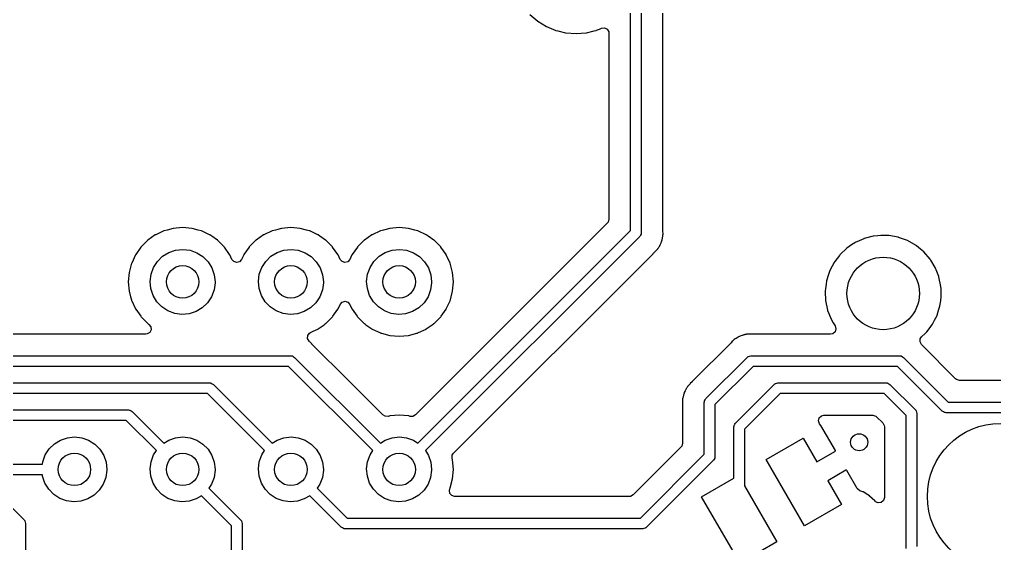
# Model space of a CAD drawing. Extents: x 189 to 319, y -167 to -61.
# Drawn here: x 253.98 to 276.86, y -128.11 to -115.81 of the extents above; entities that cross this region are included whole.
import ezdxf

# ---------------------------------------------------------------- set-up
doc = ezdxf.new("R2010")
doc.units = 0
doc.layers.add('BLACK', color=7, linetype='CONTINUOUS')

msp = doc.modelspace()

# ---------------------------------------------------------------- linework, layer by layer
at = {"layer": 'BLACK', "linetype": 'CONTINUOUS'}
for p, q in [((268.322, -120.757), (268.322, -112.021)), ((268.572, -113.239), (268.572, -120.809)), ((269.081, -120.773), (269.081, -113.502)), ((265.96, -115.691), (266.142, -115.847)), ((266.142, -115.847), (266.347, -115.973)), ((266.347, -115.973), (266.351, -115.975)), ((266.351, -115.975), (266.351, -115.975)), ((266.351, -115.975), (266.564, -116.063)), ((266.564, -116.063), (266.568, -116.064)), ((266.568, -116.064), (266.613, -116.075)), ((266.613, -116.075), (266.797, -116.119)), ((266.797, -116.119), (266.797, -116.119)), ((266.797, -116.119), (266.802, -116.121)), ((266.802, -116.121), (267.041, -116.139)), ((267.041, -116.139), (267.28, -116.121)), ((267.28, -116.121), (267.285, -116.119)), ((267.285, -116.119), (267.469, -116.075)), ((267.285, -116.119), (267.285, -116.119)), ((267.469, -116.075), (267.513, -116.064)), ((267.513, -116.064), (267.522, -116.061)), ((267.522, -116.061), (267.588, -116.034)), ((267.588, -116.034), (267.64, -116.012)), ((267.64, -116.012), (267.71, -116.005)), ((267.71, -116.005), (267.774, -116.036)), ((267.774, -116.036), (267.81, -116.097)), ((267.81, -116.097), (267.814, -116.129)), ((267.814, -116.129), (267.814, -120.494)), ((267.794, -120.562), (267.777, -120.583)), ((267.814, -120.494), (267.794, -120.562)), ((257.369, -120.77), (257.177, -120.859)), ((257.374, -120.768), (257.369, -120.77)), ((257.369, -120.77), (257.369, -120.77)), ((257.379, -120.766), (257.374, -120.768)), ((257.445, -120.749), (257.379, -120.766)), ((257.379, -120.766), (257.379, -120.766)), ((257.589, -120.71), (257.445, -120.749)), ((257.81, -120.691), (257.589, -120.71)), ((258.031, -120.71), (257.81, -120.691)), ((258.175, -120.749), (258.031, -120.71)), ((258.241, -120.766), (258.175, -120.749)), ((258.246, -120.768), (258.241, -120.766)), ((258.241, -120.766), (258.241, -120.766)), ((258.251, -120.77), (258.246, -120.768)), ((258.443, -120.859), (258.251, -120.77)), ((258.251, -120.77), (258.251, -120.77)), ((259.909, -120.77), (259.717, -120.859)), ((259.914, -120.768), (259.909, -120.77)), ((259.909, -120.77), (259.909, -120.77)), ((259.919, -120.766), (259.914, -120.768)), ((259.985, -120.749), (259.919, -120.766)), ((259.919, -120.766), (259.919, -120.766)), ((260.129, -120.71), (259.985, -120.749)), ((260.35, -120.691), (260.129, -120.71)), ((260.571, -120.71), (260.35, -120.691)), ((260.715, -120.749), (260.571, -120.71)), ((260.781, -120.766), (260.715, -120.749)), ((260.786, -120.768), (260.781, -120.766)), ((260.781, -120.766), (260.781, -120.766)), ((260.791, -120.77), (260.786, -120.768)), ((260.983, -120.859), (260.791, -120.77)), ((260.791, -120.77), (260.791, -120.77)), ((262.449, -120.77), (262.257, -120.859)), ((262.454, -120.768), (262.449, -120.77)), ((262.449, -120.77), (262.449, -120.77)), ((262.459, -120.766), (262.454, -120.768)), ((262.525, -120.749), (262.459, -120.766)), ((262.459, -120.766), (262.459, -120.766)), ((262.669, -120.71), (262.525, -120.749)), ((262.89, -120.691), (262.669, -120.71)), ((263.111, -120.71), (262.89, -120.691)), ((263.255, -120.749), (263.111, -120.71)), ((263.321, -120.766), (263.255, -120.749)), ((267.777, -120.583), (263.272, -125.088)), ((263.326, -120.768), (263.321, -120.766)), ((263.321, -120.766), (263.321, -120.766)), ((263.331, -120.77), (263.326, -120.768)), ((263.331, -125.749), (268.322, -120.757)), ((263.523, -120.859), (263.331, -120.77)), ((263.331, -120.77), (263.331, -120.77)), ((269.081, -120.785), (269.081, -120.773)), ((269.086, -120.829), (269.081, -120.785)), ((256.99, -120.989), (256.833, -121.146)), ((256.995, -120.986), (256.99, -120.989)), ((257.168, -120.865), (256.995, -120.986)), ((256.995, -120.986), (256.995, -120.986)), ((257.172, -120.862), (257.168, -120.865)), ((257.168, -120.865), (257.168, -120.865)), ((257.177, -120.859), (257.172, -120.862)), ((257.177, -120.859), (257.177, -120.859)), ((258.448, -120.862), (258.443, -120.859)), ((258.443, -120.859), (258.443, -120.859)), ((258.491, -120.892), (258.448, -120.862)), ((258.625, -120.986), (258.491, -120.892)), ((258.63, -120.989), (258.625, -120.986)), ((258.625, -120.986), (258.625, -120.986)), ((258.787, -121.146), (258.63, -120.989)), ((259.53, -120.989), (259.373, -121.146)), ((259.535, -120.986), (259.53, -120.989)), ((259.708, -120.865), (259.535, -120.986)), ((259.535, -120.986), (259.535, -120.986)), ((259.712, -120.862), (259.708, -120.865)), ((259.708, -120.865), (259.708, -120.865)), ((259.717, -120.859), (259.712, -120.862)), ((259.717, -120.859), (259.717, -120.859)), ((260.988, -120.862), (260.983, -120.859)), ((260.983, -120.859), (260.983, -120.859)), ((261.031, -120.892), (260.988, -120.862)), ((261.165, -120.986), (261.031, -120.892)), ((261.17, -120.989), (261.165, -120.986)), ((261.165, -120.986), (261.165, -120.986)), ((261.327, -121.146), (261.17, -120.989)), ((262.07, -120.989), (261.913, -121.146)), ((262.075, -120.986), (262.07, -120.989)), ((262.248, -120.865), (262.075, -120.986)), ((262.075, -120.986), (262.075, -120.986)), ((262.252, -120.862), (262.248, -120.865)), ((262.248, -120.865), (262.248, -120.865)), ((262.257, -120.859), (262.252, -120.862)), ((262.257, -120.859), (262.257, -120.859)), ((268.536, -120.897), (263.508, -125.925)), ((263.528, -120.862), (263.523, -120.859)), ((263.523, -120.859), (263.523, -120.859)), ((263.571, -120.892), (263.528, -120.862)), ((263.705, -120.986), (263.571, -120.892)), ((263.71, -120.989), (263.705, -120.986)), ((263.705, -120.986), (263.705, -120.986)), ((263.867, -121.146), (263.71, -120.989)), ((268.551, -120.87), (268.536, -120.897)), ((268.567, -120.844), (268.551, -120.87)), ((268.568, -120.838), (268.567, -120.844)), ((268.57, -120.835), (268.568, -120.838)), ((268.572, -120.809), (268.569, -120.831)), ((268.569, -120.831), (268.57, -120.835)), ((269.041, -121.044), (269.046, -121.024)), ((269.046, -121.024), (269.053, -121.005)), ((269.053, -121.005), (269.057, -120.994)), ((269.057, -120.994), (269.061, -120.987)), ((269.057, -120.994), (269.057, -120.994)), ((269.061, -120.987), (269.062, -120.979)), ((269.062, -120.979), (269.067, -120.943)), ((269.062, -120.979), (269.062, -120.979)), ((269.067, -120.943), (269.07, -120.932)), ((269.07, -120.932), (269.079, -120.896)), ((269.079, -120.896), (269.081, -120.889)), ((269.079, -120.896), (269.079, -120.896)), ((269.081, -120.868), (269.082, -120.849)), ((269.081, -120.889), (269.081, -120.868)), ((269.082, -120.849), (269.084, -120.837)), ((269.084, -120.837), (269.086, -120.829)), ((273.632, -121.024), (273.586, -121.045)), ((273.792, -120.952), (273.632, -121.024)), ((273.797, -120.95), (273.792, -120.952)), ((273.792, -120.952), (273.792, -120.952)), ((273.802, -120.949), (273.797, -120.95)), ((274.015, -120.893), (273.802, -120.949)), ((273.802, -120.949), (273.802, -120.949)), ((274.02, -120.892), (274.015, -120.893)), ((274.015, -120.893), (274.015, -120.893)), ((274.025, -120.892), (274.02, -120.892)), ((274.125, -120.883), (274.025, -120.892)), ((274.025, -120.892), (274.025, -120.892)), ((274.192, -120.877), (274.125, -120.883)), ((274.354, -120.877), (274.192, -120.877)), ((274.356, -120.878), (274.354, -120.877)), ((274.361, -120.878), (274.356, -120.878)), ((274.356, -120.878), (274.356, -120.878)), ((274.378, -120.879), (274.361, -120.878)), ((274.382, -120.879), (274.378, -120.879)), ((274.6, -120.919), (274.382, -120.879)), ((274.382, -120.879), (274.382, -120.879)), ((274.605, -120.92), (274.6, -120.919)), ((274.6, -120.919), (274.6, -120.919)), ((274.61, -120.921), (274.605, -120.92)), ((274.817, -120.997), (274.61, -120.921)), ((274.61, -120.921), (274.61, -120.921)), ((274.822, -120.998), (274.817, -120.997)), ((274.817, -120.997), (274.817, -120.997)), ((275.023, -121.112), (274.822, -120.998)), ((256.83, -121.151), (256.709, -121.324)), ((256.833, -121.146), (256.83, -121.151)), ((256.83, -121.151), (256.83, -121.151)), ((257.486, -121.277), (257.646, -121.222)), ((257.646, -121.222), (257.815, -121.204)), ((257.815, -121.204), (257.984, -121.224)), ((257.984, -121.224), (258.144, -121.281)), ((258.79, -121.151), (258.787, -121.146)), ((258.911, -121.324), (258.79, -121.151)), ((258.79, -121.151), (258.79, -121.151)), ((259.37, -121.151), (259.249, -121.324)), ((259.373, -121.146), (259.37, -121.151)), ((259.37, -121.151), (259.37, -121.151)), ((260.026, -121.277), (260.186, -121.222)), ((260.186, -121.222), (260.355, -121.204)), ((260.355, -121.204), (260.524, -121.224)), ((260.524, -121.224), (260.684, -121.281)), ((261.33, -121.151), (261.327, -121.146)), ((261.451, -121.324), (261.33, -121.151)), ((261.33, -121.151), (261.33, -121.151)), ((261.91, -121.151), (261.789, -121.324)), ((261.913, -121.146), (261.91, -121.151)), ((261.91, -121.151), (261.91, -121.151)), ((262.566, -121.277), (262.726, -121.222)), ((262.726, -121.222), (262.895, -121.204)), ((262.895, -121.204), (263.064, -121.224)), ((263.064, -121.224), (263.224, -121.281)), ((263.87, -121.151), (263.867, -121.146)), ((263.991, -121.324), (263.87, -121.151)), ((263.87, -121.151), (263.87, -121.151)), ((268.854, -121.301), (268.901, -121.251)), ((268.901, -121.251), (268.904, -121.248)), ((268.904, -121.248), (268.924, -121.228)), ((268.924, -121.228), (268.926, -121.225)), ((268.926, -121.225), (268.934, -121.216)), ((268.934, -121.216), (268.959, -121.19)), ((268.959, -121.19), (268.964, -121.184)), ((268.964, -121.184), (268.971, -121.171)), ((268.971, -121.171), (268.974, -121.166)), ((268.974, -121.166), (268.985, -121.15)), ((268.985, -121.15), (268.992, -121.14)), ((268.992, -121.14), (268.997, -121.134)), ((268.992, -121.14), (268.992, -121.14)), ((268.997, -121.134), (269.015, -121.093)), ((269.015, -121.093), (269.02, -121.082)), ((269.02, -121.082), (269.037, -121.051)), ((269.037, -121.051), (269.041, -121.044)), ((269.037, -121.051), (269.037, -121.051)), ((273.395, -121.174), (273.228, -121.333)), ((273.504, -121.1), (273.395, -121.174)), ((273.582, -121.048), (273.504, -121.1)), ((273.586, -121.045), (273.582, -121.048)), ((273.582, -121.048), (273.582, -121.048)), ((275.027, -121.116), (275.023, -121.112)), ((275.124, -121.195), (275.027, -121.116)), ((275.027, -121.116), (275.027, -121.116)), ((275.201, -121.259), (275.124, -121.195)), ((275.205, -121.263), (275.201, -121.259)), ((256.703, -121.333), (256.614, -121.525)), ((256.706, -121.328), (256.703, -121.333)), ((256.703, -121.333), (256.703, -121.333)), ((256.709, -121.324), (256.706, -121.328)), ((257.127, -121.627), (257.219, -121.484)), ((257.219, -121.484), (257.341, -121.366)), ((257.341, -121.366), (257.486, -121.277)), ((258.144, -121.281), (258.287, -121.372)), ((258.287, -121.372), (258.407, -121.493)), ((258.914, -121.328), (258.911, -121.324)), ((258.917, -121.333), (258.914, -121.328)), ((258.966, -121.438), (258.917, -121.333)), ((258.917, -121.333), (258.917, -121.333)), ((259.011, -121.491), (258.966, -121.438)), ((259.194, -121.438), (259.147, -121.492)), ((259.243, -121.333), (259.194, -121.438)), ((259.246, -121.328), (259.243, -121.333)), ((259.243, -121.333), (259.243, -121.333)), ((259.249, -121.324), (259.246, -121.328)), ((259.667, -121.627), (259.759, -121.484)), ((259.759, -121.484), (259.881, -121.366)), ((259.881, -121.366), (260.026, -121.277)), ((260.684, -121.281), (260.827, -121.372)), ((260.827, -121.372), (260.947, -121.493)), ((261.454, -121.328), (261.451, -121.324)), ((261.457, -121.333), (261.454, -121.328)), ((261.506, -121.438), (261.457, -121.333)), ((261.457, -121.333), (261.457, -121.333)), ((261.551, -121.491), (261.506, -121.438)), ((261.734, -121.438), (261.687, -121.492)), ((261.783, -121.333), (261.734, -121.438)), ((261.786, -121.328), (261.783, -121.333)), ((261.783, -121.333), (261.783, -121.333)), ((261.789, -121.324), (261.786, -121.328)), ((262.207, -121.627), (262.299, -121.484)), ((262.299, -121.484), (262.421, -121.366)), ((262.421, -121.366), (262.566, -121.277)), ((263.224, -121.281), (263.367, -121.372)), ((263.367, -121.372), (263.487, -121.493)), ((263.994, -121.328), (263.991, -121.324)), ((263.997, -121.333), (263.994, -121.328)), ((264.086, -121.525), (263.997, -121.333)), ((263.997, -121.333), (263.997, -121.333)), ((264.168, -125.984), (268.84, -121.312)), ((268.84, -121.312), (268.848, -121.305)), ((268.848, -121.305), (268.854, -121.301)), ((273.22, -121.344), (273.111, -121.491)), ((273.228, -121.333), (273.22, -121.344)), ((275.349, -121.429), (275.205, -121.263)), ((275.205, -121.263), (275.205, -121.263)), ((275.352, -121.433), (275.349, -121.429)), ((275.355, -121.438), (275.352, -121.433)), ((275.368, -121.458), (275.355, -121.438)), ((275.355, -121.438), (275.355, -121.438)), ((275.472, -121.63), (275.368, -121.458)), ((256.612, -121.53), (256.554, -121.745)), ((256.614, -121.525), (256.612, -121.53)), ((257.069, -121.787), (257.127, -121.627)), ((258.407, -121.493), (258.497, -121.637)), ((258.497, -121.637), (258.553, -121.797)), ((259.079, -121.511), (259.011, -121.491)), ((259.147, -121.492), (259.079, -121.511)), ((259.609, -121.787), (259.667, -121.627)), ((260.947, -121.493), (261.037, -121.637)), ((261.037, -121.637), (261.093, -121.797)), ((261.619, -121.511), (261.551, -121.491)), ((261.687, -121.492), (261.619, -121.511)), ((262.149, -121.787), (262.207, -121.627)), ((263.487, -121.493), (263.577, -121.637)), ((263.577, -121.637), (263.633, -121.797)), ((264.088, -121.53), (264.086, -121.525)), ((264.146, -121.745), (264.088, -121.53)), ((273.013, -121.671), (272.986, -121.724)), ((273.088, -121.523), (273.013, -121.671)), ((273.09, -121.518), (273.088, -121.523)), ((273.111, -121.491), (273.09, -121.518)), ((275.509, -121.724), (275.472, -121.63)), ((256.554, -121.745), (256.535, -121.966)), ((257.048, -121.955), (257.069, -121.787)), ((258.553, -121.797), (258.572, -121.966)), ((259.588, -121.955), (259.609, -121.787)), ((261.093, -121.797), (261.112, -121.966)), ((262.128, -121.955), (262.149, -121.787)), ((263.633, -121.797), (263.652, -121.966)), ((264.165, -121.966), (264.146, -121.745)), ((272.918, -121.944), (272.907, -122.021)), ((272.919, -121.939), (272.918, -121.944)), ((272.965, -121.79), (272.919, -121.939)), ((272.919, -121.939), (272.919, -121.939)), ((272.986, -121.724), (272.965, -121.79)), ((275.554, -121.837), (275.509, -121.724)), ((275.557, -121.845), (275.554, -121.837)), ((275.604, -122.071), (275.557, -121.845)), ((256.535, -121.966), (256.554, -122.187)), ((257.065, -122.124), (257.048, -121.955)), ((257.118, -122.286), (257.065, -122.124)), ((258.548, -122.156), (258.488, -122.314)), ((258.572, -121.987), (258.548, -122.156)), ((258.572, -121.966), (258.572, -121.987)), ((259.605, -122.124), (259.588, -121.955)), ((259.658, -122.286), (259.605, -122.124)), ((261.088, -122.156), (261.028, -122.314)), ((261.112, -121.987), (261.088, -122.156)), ((261.112, -121.966), (261.112, -121.987)), ((262.145, -122.124), (262.128, -121.955)), ((262.198, -122.286), (262.145, -122.124)), ((263.628, -122.156), (263.568, -122.314)), ((263.652, -121.987), (263.628, -122.156)), ((263.652, -121.966), (263.652, -121.987)), ((264.146, -122.187), (264.165, -121.966)), ((272.893, -122.132), (272.887, -122.173)), ((272.887, -122.173), (272.887, -122.178)), ((272.907, -122.021), (272.893, -122.132)), ((275.606, -122.132), (275.604, -122.071)), ((275.612, -122.293), (275.606, -122.132)), ((256.554, -122.187), (256.588, -122.316)), ((256.588, -122.316), (256.607, -122.385)), ((256.607, -122.385), (256.612, -122.402)), ((256.612, -122.402), (256.614, -122.407)), ((257.206, -122.431), (257.118, -122.286)), ((258.488, -122.314), (258.394, -122.456)), ((259.746, -122.431), (259.658, -122.286)), ((261.028, -122.314), (260.934, -122.456)), ((262.286, -122.431), (262.198, -122.286)), ((263.568, -122.314), (263.474, -122.456)), ((264.086, -122.407), (264.088, -122.402)), ((264.088, -122.402), (264.093, -122.385)), ((264.093, -122.385), (264.112, -122.316)), ((264.112, -122.316), (264.146, -122.187)), ((272.887, -122.178), (272.887, -122.178)), ((272.887, -122.178), (272.888, -122.193)), ((272.888, -122.193), (272.896, -122.403)), ((272.896, -122.403), (272.943, -122.629)), ((275.599, -122.407), (275.612, -122.306)), ((275.613, -122.301), (275.612, -122.293)), ((275.612, -122.306), (275.613, -122.301)), ((275.612, -122.306), (275.612, -122.306)), ((256.614, -122.407), (256.614, -122.407)), ((256.614, -122.407), (256.703, -122.599)), ((256.703, -122.599), (256.703, -122.599)), ((256.703, -122.599), (256.706, -122.604)), ((256.706, -122.604), (256.709, -122.608)), ((256.709, -122.608), (256.709, -122.608)), ((256.709, -122.608), (256.825, -122.774)), ((257.324, -122.553), (257.206, -122.431)), ((257.466, -122.646), (257.324, -122.553)), ((258.271, -122.573), (258.125, -122.66)), ((258.394, -122.456), (258.271, -122.573)), ((259.864, -122.553), (259.746, -122.431)), ((260.006, -122.646), (259.864, -122.553)), ((260.811, -122.573), (260.665, -122.66)), ((260.934, -122.456), (260.811, -122.573)), ((261.335, -122.774), (261.451, -122.608)), ((261.451, -122.608), (261.454, -122.604)), ((261.451, -122.608), (261.451, -122.608)), ((261.454, -122.604), (261.457, -122.599)), ((261.457, -122.599), (261.506, -122.494)), ((261.457, -122.599), (261.457, -122.599)), ((261.506, -122.494), (261.553, -122.44)), ((261.553, -122.44), (261.621, -122.421)), ((261.621, -122.421), (261.689, -122.441)), ((261.689, -122.441), (261.734, -122.494)), ((261.734, -122.494), (261.783, -122.599)), ((261.783, -122.599), (261.783, -122.599)), ((261.783, -122.599), (261.786, -122.604)), ((261.786, -122.604), (261.789, -122.608)), ((261.789, -122.608), (261.789, -122.608)), ((261.789, -122.608), (261.905, -122.774)), ((262.404, -122.553), (262.286, -122.431)), ((262.546, -122.646), (262.404, -122.553)), ((263.351, -122.573), (263.205, -122.66)), ((263.474, -122.456), (263.351, -122.573)), ((263.875, -122.774), (263.991, -122.608)), ((263.991, -122.608), (263.994, -122.604)), ((263.991, -122.608), (263.991, -122.608)), ((263.994, -122.604), (263.997, -122.599)), ((263.997, -122.599), (264.086, -122.407)), ((263.997, -122.599), (263.997, -122.599)), ((264.086, -122.407), (264.086, -122.407)), ((272.943, -122.629), (272.945, -122.634)), ((272.945, -122.634), (272.945, -122.634)), ((272.945, -122.634), (272.974, -122.707)), ((275.514, -122.75), (275.558, -122.608)), ((275.558, -122.608), (275.581, -122.535)), ((275.581, -122.535), (275.582, -122.53)), ((275.581, -122.535), (275.581, -122.535)), ((275.582, -122.53), (275.599, -122.407)), ((256.825, -122.774), (256.833, -122.786)), ((256.833, -122.786), (256.99, -122.943)), ((257.626, -122.705), (257.466, -122.646)), ((257.794, -122.728), (257.626, -122.705)), ((257.963, -122.712), (257.794, -122.728)), ((258.125, -122.66), (257.963, -122.712)), ((260.166, -122.705), (260.006, -122.646)), ((260.334, -122.728), (260.166, -122.705)), ((260.503, -122.712), (260.334, -122.728)), ((260.665, -122.66), (260.503, -122.712)), ((261.17, -122.943), (261.327, -122.786)), ((261.327, -122.786), (261.335, -122.774)), ((261.905, -122.774), (261.913, -122.786)), ((261.913, -122.786), (262.07, -122.943)), ((262.706, -122.705), (262.546, -122.646)), ((262.874, -122.728), (262.706, -122.705)), ((263.043, -122.712), (262.874, -122.728)), ((263.205, -122.66), (263.043, -122.712)), ((263.71, -122.943), (263.867, -122.786)), ((263.867, -122.786), (263.875, -122.774)), ((272.974, -122.707), (273.028, -122.843)), ((273.028, -122.843), (273.079, -122.927)), ((275.455, -122.867), (275.512, -122.755)), ((275.512, -122.755), (275.514, -122.75)), ((275.512, -122.755), (275.512, -122.755)), ((256.99, -122.943), (256.995, -122.946)), ((256.995, -122.946), (256.995, -122.946)), ((256.995, -122.946), (257.018, -122.962)), ((257.018, -122.962), (257.062, -123.018)), ((257.069, -123.088), (257.037, -123.152)), ((257.062, -123.018), (257.069, -123.088)), ((260.875, -123.123), (260.983, -123.073)), ((260.983, -123.073), (260.988, -123.071)), ((260.983, -123.073), (260.983, -123.073)), ((260.988, -123.071), (261.128, -122.972)), ((261.128, -122.972), (261.165, -122.946)), ((261.165, -122.946), (261.17, -122.943)), ((261.165, -122.946), (261.165, -122.946)), ((262.07, -122.943), (262.075, -122.946)), ((262.075, -122.946), (262.075, -122.946)), ((262.075, -122.946), (262.112, -122.972)), ((262.112, -122.972), (262.252, -123.071)), ((262.252, -123.071), (262.257, -123.073)), ((262.257, -123.073), (262.257, -123.073)), ((262.257, -123.073), (262.435, -123.156)), ((263.345, -123.156), (263.523, -123.073)), ((263.523, -123.073), (263.528, -123.071)), ((263.523, -123.073), (263.523, -123.073)), ((263.528, -123.071), (263.668, -122.972)), ((263.668, -122.972), (263.705, -122.946)), ((263.705, -122.946), (263.71, -122.943)), ((263.705, -122.946), (263.705, -122.946)), ((273.079, -122.927), (273.123, -123)), ((273.141, -123.069), (273.12, -123.136)), ((273.123, -123), (273.141, -123.069)), ((275.272, -123.141), (275.325, -123.069)), ((275.325, -123.069), (275.406, -122.96)), ((275.406, -122.96), (275.41, -122.956)), ((275.406, -122.96), (275.406, -122.96)), ((275.41, -122.956), (275.455, -122.867)), ((256.945, -123.191), (251.055, -123.191)), ((256.976, -123.188), (256.945, -123.191)), ((257.037, -123.152), (256.976, -123.188)), ((260.742, -123.294), (260.747, -123.223)), ((260.776, -123.356), (260.742, -123.294)), ((260.747, -123.223), (260.789, -123.166)), ((260.789, -123.166), (260.812, -123.153)), ((260.812, -123.153), (260.823, -123.147)), ((260.823, -123.147), (260.875, -123.123)), ((262.435, -123.156), (262.454, -123.164)), ((262.454, -123.164), (262.459, -123.166)), ((262.459, -123.166), (262.459, -123.166)), ((262.459, -123.166), (262.474, -123.17)), ((262.474, -123.17), (262.669, -123.222)), ((262.669, -123.222), (262.89, -123.241)), ((262.89, -123.241), (263.111, -123.222)), ((263.111, -123.222), (263.306, -123.17)), ((263.306, -123.17), (263.321, -123.166)), ((263.321, -123.166), (263.326, -123.164)), ((263.321, -123.166), (263.321, -123.166)), ((263.326, -123.164), (263.345, -123.156)), ((270.754, -123.32), (270.739, -123.335)), ((270.779, -123.305), (270.754, -123.32)), ((270.792, -123.298), (270.779, -123.305)), ((270.802, -123.291), (270.792, -123.298)), ((270.821, -123.277), (270.802, -123.291)), ((270.837, -123.265), (270.821, -123.277)), ((270.845, -123.263), (270.837, -123.265)), ((270.856, -123.258), (270.845, -123.263)), ((270.845, -123.263), (270.845, -123.263)), ((270.874, -123.249), (270.856, -123.258)), ((270.885, -123.243), (270.874, -123.249)), ((270.891, -123.239), (270.885, -123.243)), ((270.885, -123.243), (270.885, -123.243)), ((270.934, -123.227), (270.891, -123.239)), ((270.945, -123.223), (270.934, -123.227)), ((270.979, -123.209), (270.945, -123.223)), ((270.986, -123.207), (270.979, -123.209)), ((270.979, -123.209), (270.979, -123.209)), ((271, -123.205), (270.986, -123.207)), ((271.006, -123.204), (271, -123.205)), ((271.026, -123.2), (271.006, -123.204)), ((271.033, -123.198), (271.026, -123.2)), ((271.045, -123.194), (271.033, -123.198)), ((271.053, -123.194), (271.045, -123.194)), ((271.057, -123.194), (271.053, -123.194)), ((271.089, -123.193), (271.057, -123.194)), ((271.101, -123.192), (271.089, -123.193)), ((271.105, -123.191), (271.101, -123.192)), ((271.101, -123.192), (271.101, -123.192)), ((271.101, -123.192), (271.101, -123.192)), ((271.133, -123.191), (271.105, -123.191)), ((271.137, -123.191), (271.133, -123.191)), ((271.197, -123.19), (271.137, -123.191)), ((271.205, -123.189), (271.197, -123.19)), ((271.197, -123.19), (271.197, -123.19)), ((271.213, -123.191), (271.205, -123.189)), ((271.224, -123.191), (271.213, -123.191)), ((273.015, -123.191), (271.224, -123.191)), ((273.065, -123.181), (273.015, -123.191)), ((273.12, -123.136), (273.065, -123.181)), ((275.113, -123.376), (275.118, -123.305)), ((275.118, -123.305), (275.149, -123.258)), ((275.149, -123.258), (275.244, -123.168)), ((275.244, -123.168), (275.272, -123.141)), ((260.788, -123.369), (260.776, -123.356)), ((260.791, -123.371), (260.788, -123.369)), ((260.841, -123.418), (260.791, -123.371)), ((260.845, -123.424), (260.841, -123.418)), ((260.853, -123.433), (260.845, -123.424)), ((261.701, -124.281), (260.853, -123.433)), ((270.672, -123.402), (269.784, -124.291)), ((270.68, -123.394), (270.672, -123.402)), ((270.708, -123.36), (270.68, -123.394)), ((270.724, -123.348), (270.708, -123.36)), ((270.739, -123.335), (270.724, -123.348)), ((275.147, -123.438), (275.113, -123.376)), ((275.949, -124.241), (275.147, -123.438)), ((247.651, -123.7), (260.349, -123.7)), ((260.349, -123.7), (260.371, -123.703)), ((260.371, -123.703), (260.376, -123.703)), ((260.376, -123.703), (260.378, -123.704)), ((260.378, -123.704), (260.384, -123.705)), ((260.384, -123.705), (260.41, -123.722)), ((260.41, -123.722), (260.437, -123.737)), ((260.437, -123.737), (262.449, -125.748)), ((270.087, -124.706), (271.057, -123.737)), ((271.057, -123.737), (271.074, -123.723)), ((271.074, -123.723), (271.077, -123.72)), ((271.077, -123.72), (271.08, -123.719)), ((271.08, -123.719), (271.085, -123.715)), ((271.085, -123.715), (271.115, -123.709)), ((271.115, -123.709), (271.145, -123.7)), ((271.145, -123.7), (274.637, -123.7)), ((274.637, -123.7), (274.66, -123.703)), ((274.66, -123.703), (274.664, -123.703)), ((274.664, -123.703), (274.667, -123.704)), ((274.667, -123.704), (274.673, -123.705)), ((274.673, -123.705), (274.699, -123.722)), ((274.699, -123.722), (274.726, -123.737)), ((274.726, -123.737), (275.775, -124.786)), ((260.297, -123.95), (247.703, -123.95)), ((262.273, -125.926), (260.297, -123.95)), ((271.197, -123.95), (270.301, -124.846)), ((274.586, -123.95), (271.197, -123.95)), ((275.635, -124.999), (274.586, -123.95)), ((249.556, -124.335), (258.444, -124.335)), ((258.444, -124.335), (258.466, -124.338)), ((258.466, -124.338), (258.471, -124.338)), ((258.471, -124.338), (258.473, -124.339)), ((258.473, -124.339), (258.479, -124.34)), ((258.479, -124.34), (258.505, -124.357)), ((258.505, -124.357), (258.532, -124.372)), ((258.532, -124.372), (259.909, -125.748)), ((262.508, -125.088), (261.701, -124.281)), ((269.639, -124.453), (269.626, -124.469)), ((269.649, -124.437), (269.639, -124.453)), ((269.655, -124.426), (269.649, -124.437)), ((269.659, -124.419), (269.655, -124.426)), ((269.655, -124.426), (269.655, -124.426)), ((269.689, -124.387), (269.659, -124.419)), ((269.697, -124.378), (269.689, -124.387)), ((269.7, -124.374), (269.697, -124.378)), ((269.719, -124.355), (269.7, -124.374)), ((269.722, -124.352), (269.719, -124.355)), ((269.763, -124.308), (269.722, -124.352)), ((269.769, -124.302), (269.763, -124.308)), ((269.775, -124.298), (269.769, -124.302)), ((269.784, -124.291), (269.775, -124.298)), ((270.784, -125.28), (271.692, -124.372)), ((271.692, -124.372), (271.709, -124.358)), ((271.709, -124.358), (271.712, -124.355)), ((271.712, -124.355), (271.715, -124.354)), ((271.715, -124.354), (271.72, -124.35)), ((271.72, -124.35), (271.75, -124.344)), ((271.75, -124.344), (271.78, -124.335)), ((271.78, -124.335), (274.32, -124.335)), ((274.32, -124.335), (274.342, -124.338)), ((274.342, -124.338), (274.347, -124.338)), ((274.347, -124.338), (274.349, -124.339)), ((274.349, -124.339), (274.356, -124.34)), ((274.356, -124.34), (274.381, -124.357)), ((274.381, -124.357), (274.408, -124.372)), ((274.408, -124.372), (274.999, -124.963)), ((275.97, -124.257), (275.949, -124.241)), ((276.038, -124.277), (275.97, -124.257)), ((277.971, -124.277), (276.038, -124.277)), ((258.392, -124.585), (249.608, -124.585)), ((259.733, -125.926), (258.392, -124.585)), ((269.55, -124.683), (269.542, -124.714)), ((269.553, -124.671), (269.55, -124.683)), ((269.556, -124.66), (269.553, -124.671)), ((269.561, -124.624), (269.556, -124.66)), ((269.563, -124.616), (269.561, -124.624)), ((269.561, -124.624), (269.561, -124.624)), ((269.571, -124.597), (269.563, -124.616)), ((269.577, -124.579), (269.571, -124.597)), ((269.58, -124.567), (269.577, -124.579)), ((269.582, -124.559), (269.58, -124.567)), ((269.58, -124.567), (269.58, -124.567)), ((269.603, -124.52), (269.582, -124.559)), ((269.609, -124.51), (269.603, -124.52)), ((269.623, -124.476), (269.609, -124.51)), ((269.626, -124.469), (269.623, -124.476)), ((269.623, -124.476), (269.623, -124.476)), ((271.832, -124.585), (270.997, -125.42)), ((274.268, -124.585), (271.832, -124.585)), ((274.786, -125.103), (274.268, -124.585)), ((269.541, -124.754), (269.538, -124.774)), ((269.538, -124.774), (269.538, -124.782)), ((269.538, -124.782), (269.542, -124.818)), ((269.542, -124.734), (269.541, -124.754)), ((269.542, -124.714), (269.542, -124.734)), ((269.542, -124.818), (269.542, -124.83)), ((269.542, -124.83), (269.542, -125.75)), ((270.051, -124.794), (270.054, -124.772)), ((270.051, -126.012), (270.051, -124.794)), ((270.054, -124.768), (270.055, -124.765)), ((270.054, -124.772), (270.054, -124.768)), ((270.055, -124.765), (270.056, -124.759)), ((270.056, -124.759), (270.073, -124.733)), ((270.073, -124.733), (270.087, -124.706)), ((270.301, -124.846), (270.301, -126.064)), ((275.775, -124.786), (278.389, -124.786)), ((251.461, -124.97), (256.539, -124.97)), ((256.539, -124.97), (256.561, -124.973)), ((256.561, -124.973), (256.566, -124.973)), ((256.566, -124.973), (256.568, -124.974)), ((256.568, -124.974), (256.574, -124.975)), ((256.574, -124.975), (256.6, -124.992)), ((256.6, -124.992), (256.627, -125.007)), ((256.627, -125.007), (257.369, -125.748)), ((262.559, -125.119), (262.508, -125.088)), ((262.629, -125.121), (262.559, -125.119)), ((262.656, -125.114), (262.629, -125.121)), ((262.669, -125.11), (262.656, -125.114)), ((262.89, -125.091), (262.669, -125.11)), ((263.111, -125.11), (262.89, -125.091)), ((263.117, -125.111), (263.111, -125.11)), ((263.151, -125.121), (263.117, -125.111)), ((263.117, -125.111), (263.117, -125.111)), ((263.21, -125.122), (263.151, -125.121)), ((263.272, -125.088), (263.21, -125.122)), ((272.747, -125.158), (272.798, -125.108)), ((272.798, -125.108), (272.857, -125.093)), ((272.857, -125.093), (274.005, -125.093)), ((274.005, -125.093), (274.074, -125.114)), ((274.074, -125.114), (274.095, -125.13)), ((274.095, -125.13), (274.241, -125.276)), ((274.786, -128.226), (274.786, -125.103)), ((274.999, -124.963), (275.013, -124.98)), ((275.013, -124.98), (275.016, -124.983)), ((275.016, -124.983), (275.017, -124.986)), ((275.017, -124.986), (275.021, -124.991)), ((275.021, -124.991), (275.027, -125.021)), ((275.027, -125.021), (275.036, -125.051)), ((275.036, -125.051), (275.036, -128.174)), ((275.662, -125.014), (275.635, -124.999)), ((275.688, -125.031), (275.662, -125.014)), ((275.694, -125.032), (275.688, -125.031)), ((275.697, -125.033), (275.694, -125.032)), ((275.701, -125.033), (275.697, -125.033)), ((275.723, -125.036), (275.701, -125.033)), ((278.337, -125.036), (275.723, -125.036)), ((256.487, -125.22), (251.513, -125.22)), ((257.193, -125.926), (256.487, -125.22)), ((270.747, -125.368), (270.75, -125.346)), ((270.747, -126.569), (270.747, -125.368)), ((270.75, -125.341), (270.751, -125.339)), ((270.75, -125.346), (270.75, -125.341)), ((270.751, -125.339), (270.752, -125.333)), ((270.752, -125.333), (270.769, -125.307)), ((270.769, -125.307), (270.784, -125.28)), ((272.732, -125.227), (272.747, -125.158)), ((272.756, -125.294), (272.732, -125.227)), ((272.784, -125.333), (272.756, -125.294)), ((272.788, -125.339), (272.784, -125.333)), ((273.127, -125.925), (272.788, -125.339)), ((274.241, -125.276), (274.275, -125.339)), ((274.275, -125.339), (274.277, -125.366)), ((274.277, -125.366), (274.277, -127.029)), ((255.106, -125.622), (255.275, -125.604)), ((255.275, -125.604), (255.444, -125.624)), ((257.646, -125.622), (257.815, -125.604)), ((257.815, -125.604), (257.984, -125.624)), ((260.186, -125.622), (260.355, -125.604)), ((260.355, -125.604), (260.524, -125.624)), ((262.726, -125.622), (262.895, -125.604)), ((262.895, -125.604), (263.064, -125.624)), ((270.997, -125.42), (270.997, -126.752)), ((254.679, -125.884), (254.801, -125.766)), ((254.801, -125.766), (254.946, -125.677)), ((254.946, -125.677), (255.106, -125.622)), ((255.444, -125.624), (255.604, -125.681)), ((255.604, -125.681), (255.747, -125.772)), ((255.747, -125.772), (255.867, -125.893)), ((257.369, -125.748), (257.486, -125.677)), ((257.486, -125.677), (257.646, -125.622)), ((257.984, -125.624), (258.144, -125.681)), ((258.144, -125.681), (258.287, -125.772)), ((258.287, -125.772), (258.407, -125.893)), ((259.909, -125.748), (260.026, -125.677)), ((260.026, -125.677), (260.186, -125.622)), ((260.524, -125.624), (260.684, -125.681)), ((260.684, -125.681), (260.827, -125.772)), ((260.827, -125.772), (260.947, -125.893)), ((262.449, -125.748), (262.566, -125.677)), ((262.566, -125.677), (262.726, -125.622)), ((263.064, -125.624), (263.224, -125.681)), ((263.224, -125.681), (263.331, -125.749)), ((269.522, -125.818), (269.505, -125.839)), ((269.542, -125.75), (269.522, -125.818)), ((271.504, -126.131), (272.37, -125.631)), ((272.37, -125.631), (272.693, -126.191)), ((254.529, -126.187), (254.587, -126.027)), ((254.587, -126.027), (254.679, -125.884)), ((255.867, -125.893), (255.957, -126.037)), ((255.957, -126.037), (256.013, -126.197)), ((257.069, -126.187), (257.127, -126.027)), ((257.127, -126.027), (257.193, -125.926)), ((258.407, -125.893), (258.497, -126.037)), ((258.497, -126.037), (258.553, -126.197)), ((259.609, -126.187), (259.667, -126.027)), ((259.667, -126.027), (259.733, -125.926)), ((260.947, -125.893), (261.037, -126.037)), ((261.037, -126.037), (261.093, -126.197)), ((262.149, -126.187), (262.207, -126.027)), ((262.207, -126.027), (262.273, -125.926)), ((263.508, -125.925), (263.577, -126.037)), ((263.577, -126.037), (263.633, -126.197)), ((264.136, -126.106), (264.137, -126.035)), ((264.137, -126.035), (264.168, -125.984)), ((269.505, -125.839), (268.38, -126.965)), ((268.553, -127.51), (270.051, -126.012)), ((270.301, -126.064), (270.298, -126.086)), ((272.693, -126.191), (273.118, -125.946)), ((273.118, -125.946), (273.129, -125.934)), ((273.129, -125.933), (273.127, -125.925)), ((273.129, -125.934), (273.129, -125.933)), ((253.478, -126.241), (254.523, -126.241)), ((254.523, -126.241), (254.529, -126.187)), ((256.013, -126.197), (256.032, -126.366)), ((257.048, -126.355), (257.069, -126.187)), ((258.553, -126.197), (258.572, -126.366)), ((259.588, -126.355), (259.609, -126.187)), ((261.093, -126.197), (261.112, -126.366)), ((262.128, -126.355), (262.149, -126.187)), ((263.633, -126.197), (263.652, -126.366)), ((264.146, -126.145), (264.136, -126.106)), ((264.165, -126.366), (264.146, -126.145)), ((270.264, -126.153), (268.693, -127.723)), ((270.279, -126.126), (270.264, -126.153)), ((270.296, -126.1), (270.279, -126.126)), ((270.297, -126.093), (270.296, -126.1)), ((270.298, -126.091), (270.297, -126.093)), ((270.298, -126.086), (270.298, -126.091)), ((272.404, -127.69), (271.504, -126.131)), ((254.521, -126.491), (253.477, -126.491)), ((254.525, -126.524), (254.521, -126.491)), ((256.032, -126.387), (256.008, -126.556)), ((256.032, -126.366), (256.032, -126.387)), ((257.065, -126.524), (257.048, -126.355)), ((258.572, -126.387), (258.548, -126.556)), ((258.572, -126.366), (258.572, -126.387)), ((259.605, -126.524), (259.588, -126.355)), ((261.112, -126.387), (261.088, -126.556)), ((261.112, -126.366), (261.112, -126.387)), ((262.145, -126.524), (262.128, -126.355)), ((263.652, -126.387), (263.628, -126.556)), ((263.652, -126.366), (263.652, -126.387)), ((264.146, -126.587), (264.165, -126.366)), ((273.376, -126.384), (272.947, -126.631)), ((273.383, -126.381), (273.376, -126.384)), ((273.385, -126.382), (273.383, -126.381)), ((273.396, -126.392), (273.385, -126.382)), ((273.638, -126.811), (273.396, -126.392)), ((254.578, -126.686), (254.525, -126.524)), ((254.666, -126.831), (254.578, -126.686)), ((255.948, -126.714), (255.854, -126.856)), ((256.008, -126.556), (255.948, -126.714)), ((257.118, -126.686), (257.065, -126.524)), ((257.206, -126.831), (257.118, -126.686)), ((258.488, -126.714), (258.427, -126.806)), ((258.548, -126.556), (258.488, -126.714)), ((259.658, -126.686), (259.605, -126.524)), ((259.746, -126.831), (259.658, -126.686)), ((261.028, -126.714), (260.967, -126.806)), ((261.088, -126.556), (261.028, -126.714)), ((262.198, -126.686), (262.145, -126.524)), ((262.286, -126.831), (262.198, -126.686)), ((263.568, -126.714), (263.474, -126.856)), ((263.628, -126.556), (263.568, -126.714)), ((264.088, -126.802), (264.146, -126.587)), ((269.989, -127.006), (270.747, -126.569)), ((270.997, -126.752), (271.755, -128.065)), ((272.947, -126.631), (273.27, -127.19)), ((253.347, -126.806), (254.088, -127.548)), ((254.784, -126.953), (254.666, -126.831)), ((254.926, -127.046), (254.784, -126.953)), ((255.731, -126.973), (255.585, -127.06)), ((255.854, -126.856), (255.731, -126.973)), ((257.324, -126.953), (257.206, -126.831)), ((257.466, -127.046), (257.324, -126.953)), ((258.427, -126.806), (259.168, -127.548)), ((259.864, -126.953), (259.746, -126.831)), ((260.006, -127.046), (259.864, -126.953)), ((260.967, -126.806), (261.671, -127.51)), ((262.404, -126.953), (262.286, -126.831)), ((262.546, -127.046), (262.404, -126.953)), ((263.351, -126.973), (263.205, -127.06)), ((263.474, -126.856), (263.351, -126.973)), ((264.069, -126.858), (264.079, -126.822)), ((264.079, -126.928), (264.069, -126.858)), ((264.079, -126.822), (264.086, -126.807)), ((264.125, -126.981), (264.079, -126.928)), ((264.086, -126.807), (264.088, -126.802)), ((264.086, -126.807), (264.086, -126.807)), ((264.193, -127.001), (264.125, -126.981)), ((268.38, -126.965), (268.317, -126.999)), ((273.646, -126.824), (273.638, -126.811)), ((273.703, -126.866), (273.646, -126.824)), ((273.772, -126.892), (273.703, -126.866)), ((273.778, -126.896), (273.772, -126.892)), ((273.888, -126.965), (273.778, -126.896)), ((273.778, -126.896), (273.778, -126.896)), ((273.924, -126.987), (273.888, -126.965)), ((255.086, -127.105), (254.926, -127.046)), ((255.254, -127.128), (255.086, -127.105)), ((255.423, -127.112), (255.254, -127.128)), ((255.585, -127.06), (255.423, -127.112)), ((257.626, -127.105), (257.466, -127.046)), ((257.794, -127.128), (257.626, -127.105)), ((257.963, -127.112), (257.794, -127.128)), ((258.125, -127.06), (257.963, -127.112)), ((258.252, -126.984), (258.125, -127.06)), ((258.955, -127.688), (258.252, -126.984)), ((260.166, -127.105), (260.006, -127.046)), ((260.334, -127.128), (260.166, -127.105)), ((260.503, -127.112), (260.334, -127.128)), ((260.665, -127.06), (260.503, -127.112)), ((260.792, -126.984), (260.665, -127.06)), ((261.531, -127.723), (260.792, -126.984)), ((262.706, -127.105), (262.546, -127.046)), ((262.874, -127.128), (262.706, -127.105)), ((263.043, -127.112), (262.874, -127.128)), ((263.205, -127.06), (263.043, -127.112)), ((268.29, -127.001), (264.193, -127.001)), ((268.317, -126.999), (268.29, -127.001)), ((270.889, -128.565), (269.989, -127.006)), ((273.27, -127.19), (272.404, -127.69)), ((273.929, -126.991), (273.924, -126.987)), ((274.05, -127.105), (273.929, -126.991)), ((273.929, -126.991), (273.929, -126.991)), ((274.055, -127.109), (274.05, -127.105)), ((274.05, -127.105), (274.05, -127.105)), ((274.058, -127.113), (274.055, -127.109)), ((274.069, -127.124), (274.058, -127.113)), ((274.134, -127.154), (274.069, -127.124)), ((274.204, -127.144), (274.134, -127.154)), ((274.257, -127.097), (274.204, -127.144)), ((274.277, -127.029), (274.257, -127.097)), ((254.088, -127.548), (254.102, -127.565)), ((254.102, -127.565), (254.105, -127.568)), ((254.105, -127.568), (254.106, -127.571)), ((254.106, -127.571), (254.11, -127.576)), ((254.11, -127.576), (254.116, -127.606)), ((254.116, -127.606), (254.125, -127.636)), ((254.125, -127.636), (254.125, -146.648)), ((259.168, -127.548), (259.182, -127.565)), ((259.182, -127.565), (259.185, -127.568)), ((259.185, -127.568), (259.186, -127.571)), ((259.186, -127.571), (259.19, -127.576)), ((259.19, -127.576), (259.196, -127.606)), ((259.196, -127.606), (259.205, -127.636)), ((259.205, -127.636), (259.205, -132.028)), ((261.671, -127.51), (268.553, -127.51)), ((258.955, -132.08), (258.955, -127.688)), ((261.558, -127.738), (261.531, -127.723)), ((261.583, -127.755), (261.558, -127.738)), ((261.59, -127.756), (261.583, -127.755)), ((261.592, -127.757), (261.59, -127.756)), ((261.597, -127.757), (261.592, -127.757)), ((261.619, -127.76), (261.597, -127.757)), ((268.605, -127.76), (261.619, -127.76)), ((268.635, -127.751), (268.605, -127.76)), ((268.665, -127.745), (268.635, -127.751)), ((268.67, -127.741), (268.665, -127.745)), ((268.673, -127.74), (268.67, -127.741)), ((268.676, -127.737), (268.673, -127.74)), ((268.693, -127.723), (268.676, -127.737)), ((271.755, -128.065), (270.889, -128.565))]:
    msp.add_line(p, q, dxfattribs=at)
at = {"layer": 'BLACK'}
for centre, radius in [((274.25, -122.237), 0.8509), ((257.81, -121.966), 0.381), ((260.35, -121.966), 0.381), ((262.89, -121.966), 0.381), ((277, -127), 1.7145), ((273.685, -125.73), 0.2), ((255.27, -126.366), 0.381), ((257.81, -126.366), 0.381), ((260.35, -126.366), 0.381), ((262.89, -126.366), 0.381)]:
    msp.add_circle(centre, radius, dxfattribs=at)

doc.saveas('drawing.dxf')
